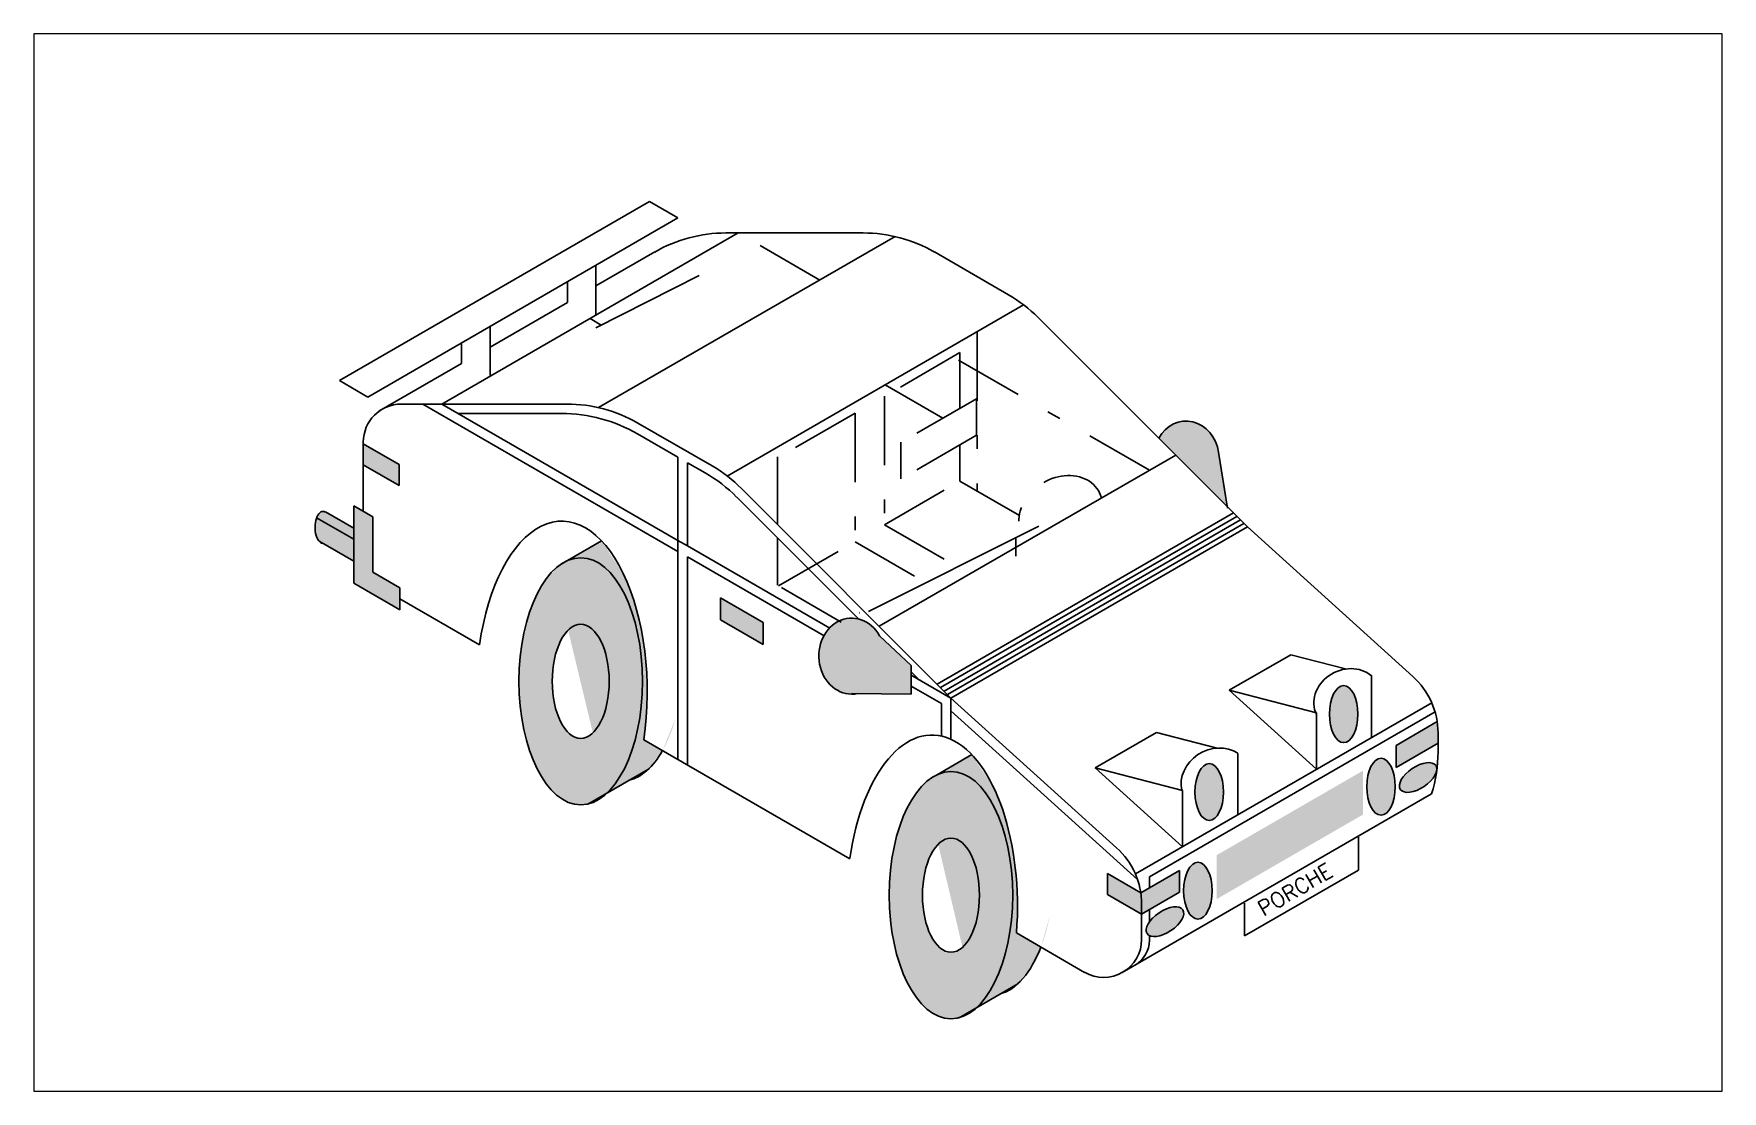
# Paper-space layout 'Layout1' of a CAD drawing. Extents: x 0.6 to 15.4, y 0.4 to 9.6.
# The model-space entities are those that its viewports show. They can reach past a viewport. Long polylines and large blocks are cut down to what shows.
import ezdxf

# ---------------------------------------------------------------- set-up
doc = ezdxf.new("R2010")
doc.units = 0
doc.header["$MEASUREMENT"] = 0
doc.linetypes.add('TRAZO_Y_PUNTO', pattern=[1, 0.5, -0.25, 0, -0.25])
doc.layers.get('0').update_dxf_attribs({"linetype": 'CONTINUOUS'})
doc.styles.add('ADESK1', font='romans')

msp = doc.modelspace()

# ---------------------------------------------------------------- hatches: boundary and pattern name
h = msp.add_hatch(color=250)
edge = h.paths.add_edge_path()
edge.add_ellipse((11.744, 6.588), major_axis=(0, 0.4), ratio=0.866025, start_angle=280.3574, end_angle=416.6422)
edge.add_line((11.454, 6.808), (12.175, 6.087))
edge.add_line((12.175, 6.087), (12.084, 6.66))
for color, points in [(1, [(3.462, 6.53), (3.083, 6.749), (3.083, 6.529), (3.462, 6.31)]), (256, [(3.183, 5.98), (2.983, 6.095), (2.983, 5.282), (3.469, 5.002), (3.469, 5.233), (3.183, 5.398)]), (256, [(6.844, 5.127), (6.844, 4.897), (7.292, 4.638), (7.292, 4.868)]), (1, [(14.394, 3.706, 0.037422), (14.385, 3.826), (13.952, 3.576), (13.952, 3.345), (14.394, 3.6)]), (256, [(13.603, 3.194), (13.603, 3.309), (12.063, 2.42), (12.063, 2.304)]), (250, [(13.603, 3.078), (13.603, 3.194), (12.063, 2.304), (12.063, 2.189)]), (256, [(13.603, 2.963), (13.603, 3.078), (12.063, 2.189), (12.063, 2.073)]), (250, [(13.603, 2.847), (13.603, 2.963), (12.063, 2.073), (12.063, 1.958)]), (1, [(10.914, 2.228), (10.914, 2.008), (11.275, 1.799), (11.275, 1.906, 0.037422), (11.266, 2.025)]), (1, [(11.674, 2.03), (11.674, 2.26), (11.266, 2.025, -0.037422), (11.275, 1.906), (11.275, 1.799)])]:
    msp.add_hatch(color=color).paths.add_polyline_path(points)
h = msp.add_hatch(color=250)
edge = h.paths.add_edge_path()
edge.add_line((2.983, 5.744), (2.592, 5.97))
edge.add_ellipse((2.659, 5.87), major_axis=(0, -0.168), ratio=0.5, start_angle=233.6274, end_angle=330.5909)
edge.add_line((2.618, 5.724), (2.983, 5.513))
edge.add_line((2.983, 5.513), (2.983, 5.744))
h = msp.add_hatch(color=256)
edge = h.paths.add_edge_path()
edge.add_line((2.684, 6.032), (2.684, 6.031))
edge.add_ellipse((2.659, 5.87), major_axis=(0, -0.168), ratio=0.5, start_angle=163.198, end_angle=233.6274)
edge.add_line((2.592, 5.97), (2.983, 5.744))
edge.add_line((2.983, 5.744), (2.983, 5.86))
edge.add_line((2.983, 5.86), (2.684, 6.032))
h = msp.add_hatch(color=256)
edge = h.paths.add_edge_path()
edge.add_ellipse((5.804, 4.5), major_axis=(0, 1.3), ratio=0.5, start_angle=205.4977, end_angle=221.1974)
edge.add_line((6.232, 3.522), (6.036, 3.635))
edge.add_ellipse((5.171, 4.135), major_axis=(0, 1.8), ratio=0.5, start_angle=253.8979, end_angle=332.2875)
edge.add_line((5.589, 5.728), (5.217, 5.513))
edge.add_ellipse((5.371, 4.25), major_axis=(0, 1.3), ratio=0.5, start_angle=205.4977, end_angle=373.683, ccw=False)
edge.add_line((5.651, 3.077), (6.084, 3.327))
h = msp.add_hatch(color=250)
edge = h.paths.add_edge_path()
edge.add_ellipse((5.371, 4.25), major_axis=(0, 1.3), ratio=0.5, start_angle=205.4977, end_angle=373.683)
edge.add_line((5.217, 5.513), (5.164, 5.483))
edge.add_ellipse((5.371, 4.25), major_axis=(0, 1.3), ratio=0.5, start_angle=18.5221, end_angle=186.7074)
edge.add_line((5.447, 2.959), (5.651, 3.077))
edge = h.paths.add_edge_path(flags=16)
edge.add_ellipse((5.371, 4.25), major_axis=(0, 0.6), ratio=0.5, start_angle=0, end_angle=360)
h = msp.add_hatch(color=250)
edge = h.paths.add_edge_path()
edge.add_ellipse((8.224, 4.515), major_axis=(0, 0.4), ratio=0.866025, start_angle=302.1005, end_angle=348.4008)
edge.add_ellipse((8.224, 4.515), major_axis=(0, 0.4), ratio=0.866025, start_angle=348.4008, end_angle=382.5327)
edge.add_ellipse((8.224, 4.515), major_axis=(0, 0.4), ratio=0.866025, start_angle=382.5327, end_angle=402.2453)
edge.add_ellipse((8.224, 4.515), major_axis=(0, 0.4), ratio=0.866025, start_angle=402.2453, end_angle=417.5082)
edge.add_ellipse((8.224, 4.515), major_axis=(0, 0.4), ratio=0.866025, start_angle=417.5082, end_angle=550.4224)
edge.add_line((8.287, 4.122), (8.85, 4.115))
edge.add_line((8.85, 4.115), (8.85, 4.415))
edge.add_line((8.85, 4.415), (8.517, 4.728))
h = msp.add_hatch(color=2)
edge = h.paths.add_edge_path()
edge.add_ellipse((11.52, 1.721), major_axis=(-0.188, -0.125), ratio=0.5, start_angle=15.8805, end_angle=307.2496)
edge.add_ellipse((11.52, 1.721), major_axis=(-0.188, -0.125), ratio=0.5, start_angle=307.2496, end_angle=375.8805)
edge = h.paths.add_edge_path()
edge.add_ellipse((11.867, 2.047), major_axis=(0, 0.3), ratio=0.5, start_angle=0, end_angle=360)
edge = h.paths.add_edge_path()
edge.add_ellipse((11.986, 3.085), major_axis=(0, 0.3), ratio=0.5, start_angle=0, end_angle=360)
edge = h.paths.add_edge_path()
edge.add_ellipse((13.401, 3.905), major_axis=(0, 0.3), ratio=0.5, start_angle=0, end_angle=360)
edge = h.paths.add_edge_path()
edge.add_ellipse((13.794, 3.141), major_axis=(0, 0.3), ratio=0.5, start_angle=0, end_angle=360)
edge = h.paths.add_edge_path()
edge.add_ellipse((14.185, 3.238), major_axis=(-0.188, -0.125), ratio=0.5, start_angle=0, end_angle=360)
edge.add_arc((12.894, 3.509), 1.5, 352.7395, 352.7796)
h = msp.add_hatch(color=256)
edge = h.paths.add_edge_path()
edge.add_ellipse((9.701, 2.25), major_axis=(0, 1.3), ratio=0.5, start_angle=204.6041, end_angle=232.2302)
edge.add_line((10.215, 1.454), (9.957, 1.603))
edge.add_ellipse((9.068, 1.885), major_axis=(0, 1.8), ratio=0.5, start_angle=260.9876, end_angle=332.336)
edge.add_line((9.486, 3.479), (9.114, 3.263))
edge.add_ellipse((9.268, 2), major_axis=(0, 1.3), ratio=0.5, start_angle=204.6146, end_angle=373.678, ccw=False)
edge.add_line((9.539, 0.818), (9.972, 1.068))
h = msp.add_hatch(color=250)
edge = h.paths.add_edge_path()
edge.add_ellipse((9.268, 2), major_axis=(0, 1.3), ratio=0.5, start_angle=204.6146, end_angle=373.678)
edge.add_ellipse((9.268, 2), major_axis=(0, 1.3), ratio=0.5, start_angle=13.678, end_angle=187.5897)
edge.add_line((9.354, 0.711), (9.539, 0.818))
edge = h.paths.add_edge_path(flags=16)
edge.add_ellipse((9.268, 2), major_axis=(0, 0.6), ratio=0.5, start_angle=0, end_angle=360)

# ---------------------------------------------------------------- linework, layer by layer
for p, q in [((2.831, 7.414), (6.095, 9.298)), ((6.095, 9.298), (6.395, 9.125)), ((3.131, 7.24), (6.395, 9.125)), ((7.029, 8.967), (3.911, 7.167)), ((8.68, 8.929), (5.56, 7.129)), ((8.344, 8.967), (6.9, 8.967)), ((6.15, 8.767), (5.532, 8.41)), ((9.874, 8.316), (9.094, 8.767)), ((5.532, 8.104), (5.532, 8.627)), ((5.232, 8.237), (5.232, 8.454)), ((5.532, 7.97), (6.619, 8.521)), ((5.232, 8.237), (4.418, 7.767)), ((6.913, 6.41), (10.033, 8.21)), ((5.588, 7.998), (5.469, 8.067)), ((12.388, 5.874), (10.185, 8.078)), ((4.418, 7.46), (4.418, 7.983)), ((4.118, 7.593), (4.118, 7.81)), ((4.118, 7.593), (3.248, 7.092)), ((2.831, 7.414), (3.131, 7.24)), ((5.224, 7.167), (3.483, 7.167)), ((6.395, 5.617), (3.711, 7.167)), ((6.395, 5.733), (3.911, 7.167)), ((5.17, 7.067), (4.084, 7.067)), ((6.754, 6.516), (5.974, 6.966)), ((3.083, 6.767), (3.083, 6.037)), ((5.97, 6.853), (6.395, 6.608)), ((3.462, 6.53), (3.083, 6.749)), ((6.395, 6.608), (6.395, 3.428)), ((11.633, 6.63), (8.513, 4.829)), ((12.177, 6.072), (12.084, 6.66)), ((3.462, 6.31), (3.083, 6.529)), ((3.462, 6.31), (3.462, 6.53)), ((6.495, 6.55), (6.495, 5.675)), ((6.495, 6.55), (6.681, 6.442)), ((9.268, 4.074), (7.065, 6.277)), ((2.983, 5.282), (2.983, 6.095)), ((3.183, 5.98), (2.983, 6.095)), ((7.013, 6.188), (8.294, 4.907)), ((2.983, 5.744), (2.592, 5.97)), ((2.983, 5.86), (2.684, 6.032)), ((2.684, 6.031), (2.684, 6.032)), ((3.183, 5.398), (3.183, 5.98)), ((8.4, 4.983), (10.194, 5.882)), ((12.242, 6.021), (9.122, 4.221)), ((12.278, 5.984), (9.158, 4.184)), ((12.315, 5.948), (9.195, 4.147)), ((12.351, 5.911), (9.231, 4.111)), ((9.268, 4.074), (12.388, 5.874)), ((14.13, 4.3), (12.388, 5.874)), ((2.983, 5.513), (2.618, 5.724)), ((5.589, 5.728), (5.164, 5.483)), ((6.395, 5.733), (6.495, 5.675)), ((9.952, 5.761), (9.952, 5.566)), ((7.994, 4.81), (6.495, 5.675)), ((7.932, 4.73), (6.495, 5.56)), ((6.495, 5.56), (6.495, 3.37)), ((3.183, 5.398), (3.469, 5.233)), ((2.983, 5.282), (3.469, 5.002)), ((3.469, 5.233), (3.469, 5.002)), ((4.306, 4.634), (3.469, 5.117)), ((6.844, 5.127), (7.292, 4.868)), ((6.844, 4.897), (6.844, 5.127)), ((6.844, 4.897), (7.292, 4.638)), ((7.292, 4.638), (7.292, 4.868)), ((8.307, 4.969), (8.309, 4.97)), ((8.517, 4.728), (8.85, 4.415)), ((12.844, 4.529), (12.197, 4.156)), ((13.422, 4.38), (12.844, 4.529)), ((8.85, 4.315), (8.85, 4.415)), ((8.85, 4.415), (8.85, 4.115)), ((8.85, 4.351), (8.933, 4.267)), ((9.268, 4.074), (8.85, 4.315)), ((8.85, 4.315), (8.85, 4.2)), ((13.693, 3.657), (13.693, 4.31)), ((8.226, 4.123), (8.85, 4.115)), ((9.168, 4.017), (8.85, 4.2)), ((13.116, 3.919), (12.197, 4.156)), ((13.116, 3.325), (12.197, 4.156)), ((9.168, 3.673), (9.168, 4.017)), ((11.011, 2.499), (9.268, 4.074)), ((9.268, 4.074), (9.268, 3.64)), ((11.231, 2.165), (9.268, 3.939)), ((11.209, 2.223), (14.328, 4.024)), ((14.363, 3.928), (11.357, 2.193)), ((13.116, 3.325), (13.116, 3.919)), ((13.952, 3.576), (14.385, 3.826)), ((6.036, 3.635), (8.203, 2.384)), ((11.432, 3.713), (10.785, 3.339)), ((12.071, 3.548), (11.432, 3.713)), ((13.952, 3.345), (14.394, 3.6)), ((13.952, 3.576), (13.952, 3.345)), ((14.394, 3.509), (14.394, 3.706)), ((9.114, 3.263), (9.486, 3.479)), ((12.287, 2.845), (12.287, 3.492)), ((6.084, 3.327), (5.447, 2.959)), ((11.704, 2.509), (10.785, 3.339)), ((11.704, 3.102), (10.785, 3.339)), ((14.327, 3.066), (11.071, 1.186)), ((11.704, 2.509), (11.704, 3.102)), ((13.558, 2.264), (13.558, 2.61)), ((11.266, 2.025), (10.914, 2.228)), ((10.914, 2.228), (10.914, 2.008)), ((11.266, 2.025), (11.674, 2.26)), ((11.357, 2.077), (11.357, 2.193)), ((11.674, 2.03), (11.674, 2.26)), ((13.558, 2.264), (12.358, 1.571)), ((11.275, 1.799), (10.914, 2.008)), ((11.275, 1.799), (11.674, 2.03)), ((11.275, 1.535), (11.275, 1.906)), ((11.357, 1.72), (11.357, 1.847)), ((12.358, 1.917), (12.358, 1.571)), ((9.957, 1.603), (10.675, 1.188)), ((11.357, 1.525), (11.357, 1.575)), ((9.972, 1.068), (9.354, 0.711))]:
    msp.add_line(p, q)
at = {"linetype": 'TRAZO_Y_PUNTO'}
for p, q in [((7.887, 8.472), (7.029, 8.967)), ((9.542, 7.927), (9.542, 6.252)), ((9.363, 7.708), (8.569, 7.25)), ((11.356, 6.47), (9.187, 7.722)), ((9.363, 7.708), (9.363, 7.123)), ((8.574, 7.369), (9.181, 7.018)), ((8.569, 7.25), (8.569, 5.897)), ((9.535, 7.223), (8.742, 6.765)), ((9.535, 7.223), (9.535, 6.838)), ((8.258, 7.071), (7.441, 6.599)), ((8.258, 7.071), (8.258, 5.718)), ((9.535, 6.838), (8.742, 6.379)), ((8.742, 6.379), (8.742, 6.765)), ((7.441, 6.613), (7.441, 5.901)), ((9.363, 6.738), (9.363, 6.356)), ((8.569, 5.897), (9.363, 6.356)), ((9.363, 6.356), (10.26, 5.837)), ((8.569, 5.897), (9.466, 5.379)), ((7.441, 5.76), (7.441, 5.26)), ((7.453, 5.253), (8.258, 5.718)), ((8.258, 5.718), (9.156, 5.2)), ((8.111, 4.874), (7.441, 5.26))]:
    msp.add_line(p, q, dxfattribs=at)
for centre, radius, start, end in [((6.9, 7.467), 1.5, 90, 120), ((8.344, 7.467), 1.5, 60, 90), ((9.124, 7.017), 1.5, 45, 60), ((3.483, 6.767), 0.4, 90, 180), ((5.224, 5.667), 1.5, 60, 90), ((5.17, 5.467), 1.6, 60, 90), ((5.881, 5.057), 1.6, 45, 60), ((6.004, 5.217), 1.5, 45, 60), ((13.594, 3.706), 0.8, 0, 47.9001), ((12.894, 3.509), 1.5, 342.8225, 0), ((10.475, 1.906), 0.8, 0, 47.9001), ((10.875, 1.535), 0.4, 240.0184, 0), ((11.057, 1.525), 0.3, 300, 0)]:
    msp.add_arc(centre, radius, start, end)
for centre, major_axis, ratio, start_param, end_param in [((11.744, 6.588), (0, 0.4), 0.866025, 4.89316, 7.271778), ((2.659, 5.87), (0, -0.168), 0.5, 2.848342, 6.234401), ((5.171, 4.135), (0, 1.8), 0.5, 4.431354, 7.572947), ((8.224, 4.515), (0, 0.4), 0.866025, 5.272648, 9.606683), ((13.439, 4.06), (-0.323, -0.162), 0.866025, 3.497523, 6.266749), ((9.068, 1.885), (0, 1.8), 0.5, 4.555093, 7.572947), ((12.051, 3.212), (-0.323, -0.187), 0.866025, 3.537152, 6.021734), ((5.804, 4.5), (0, 1.3), 0.5, 3.258659, 3.860624), ((9.701, 2.25), (0, 1.3), 0.5, 3.274241, 4.053182)]:
    msp.add_ellipse(centre, major_axis=major_axis, ratio=ratio, start_param=start_param, end_param=end_param)
msp.add_ellipse((10.423, 6.02), major_axis=(-0.398, -0.234), ratio=0.79958, start_param=2.924151, end_param=6.482715, dxfattribs=at)
for centre, major_axis in [((5.371, 4.25), (0, 1.3)), ((5.371, 4.25), (0, 0.6)), ((13.401, 3.905), (0, 0.3)), ((11.986, 3.085), (0, 0.3)), ((13.794, 3.141), (0, 0.3)), ((14.185, 3.238), (-0.188, -0.125)), ((9.268, 2), (0, 1.3)), ((9.268, 2), (0, 0.6)), ((11.867, 2.047), (0, 0.3)), ((11.52, 1.721), (-0.188, -0.125))]:
    msp.add_ellipse(centre, major_axis=major_axis, ratio=0.5)

# ---------------------------------------------------------------- texts
at = {"insert": (12.477, 1.911), "char_height": 0.16, "width": 1.1186, "attachment_point": 1, "rotation": 30.2875, "style": 'ADESK1'}
msp.add_mtext('PORCHE', dxfattribs=at)

psp = doc.layouts.get("Layout1")

# ---------------------------------------------------------------- viewports
at = {"layer": '0', "view_target_point": (-108, 0)}
psp.add_viewport(center=(8, 5), size=(14.76, 9.24), view_center_point=(116.5, 5.5), view_height=11.12476, dxfattribs=at)

doc.saveas('drawing.dxf')
